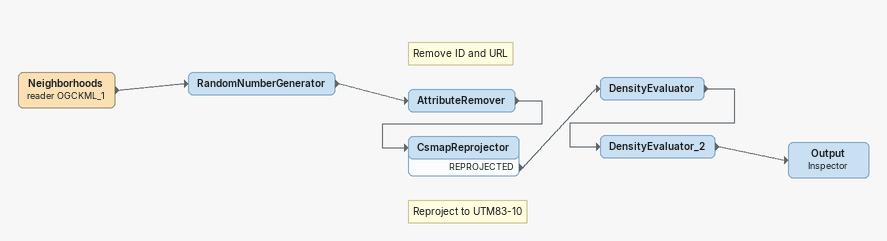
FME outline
Neighborhoods (reader OGCKML_1)
    -> RandomNumberGenerator
RandomNumberGenerator
    -> AttributeRemover
Note: Remove ID and URL
AttributeRemover
    -> CsmapReprojector
Note: Reproject to UTM83-10
CsmapReprojector
    REPROJECTED -> DensityEvaluator
DensityEvaluator
    -> DensityEvaluator_2
DensityEvaluator_2
    -> Output
Output: Inspector
